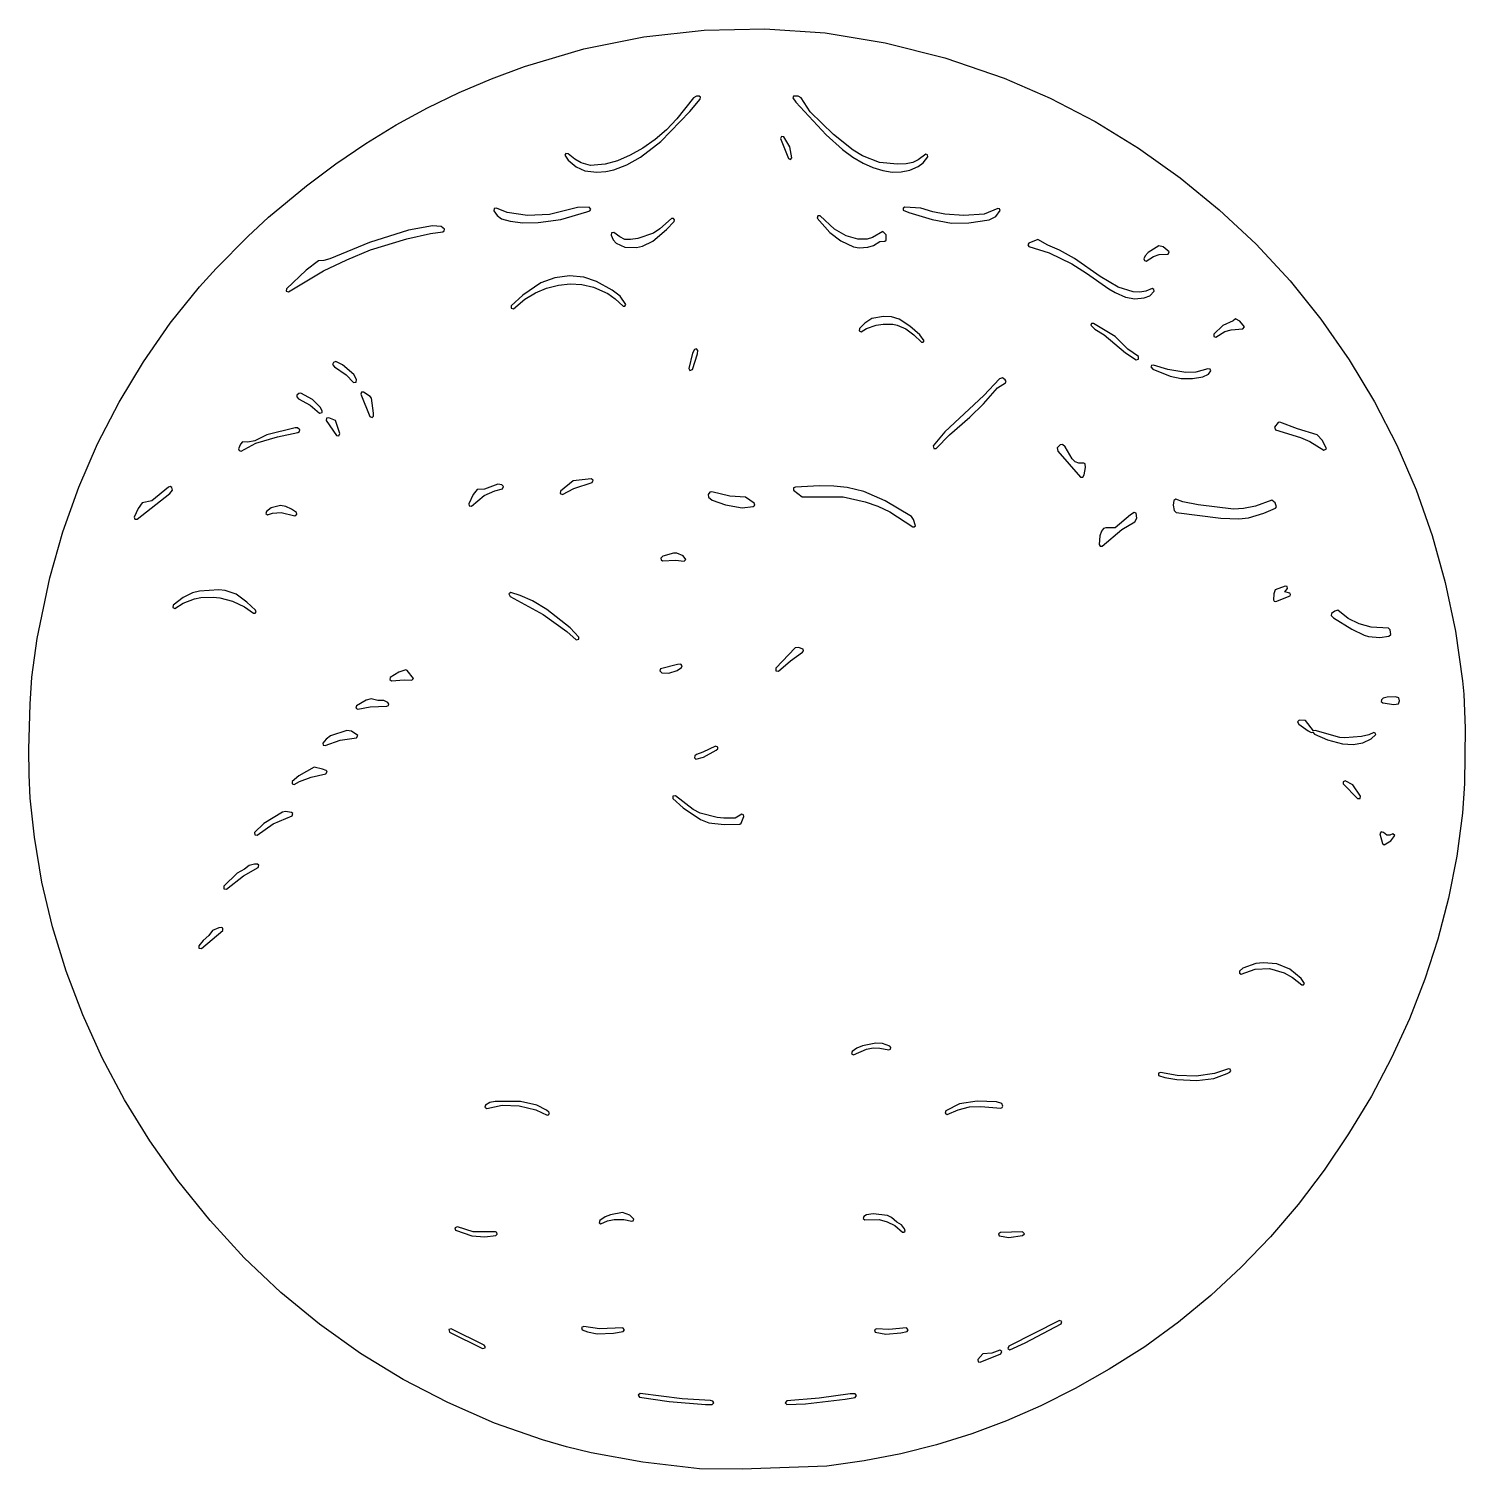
# Model space of a CAD drawing. Header units: metres. Extents: x 3 to 297, y 2 to 297.
import ezdxf

# ---------------------------------------------------------------- set-up
doc = ezdxf.new("R2010")
doc.units = ezdxf.units.M

msp = doc.modelspace()

# ---------------------------------------------------------------- linework, layer by layer
at = {"layer": 'CUT'}
for points in [[(140.3278, 2.0165), (128.6919, 3.3385), (118.1162, 5.3013), (113.0689, 6.5334), (108.093, 7.9469), (98.2821, 11.4026), (88.6958, 15.5786), (79.5377, 20.3478), (70.766, 25.6861), (62.3814, 31.6581), (54.4304, 38.1729), (46.9503, 45.2729), (39.9278, 52.9098), (33.3104, 61.1157), (27.6045, 69.2794), (22.4123, 77.6971), (17.7944, 86.3448), (13.8151, 95.1228), (10.3824, 104.0986), (7.5941, 113.1646), (5.4223, 122.3178), (3.9219, 131.5509), (3.0432, 139.5765), (2.8078, 144.366), (2.7491, 149.625), (3.0127, 158.8829), (3.3952, 164.4113), (4.4504, 172.3253), (7.0361, 184.7511), (9.7361, 194.1978), (13.0131, 203.3558), (16.8671, 212.27), (21.285, 220.8425), (26.2425, 229.0871), (31.7449, 237.0021), (37.7431, 244.4634), (41.1534, 248.1981), (47.6928, 254.7965), (51.9447, 258.7846), (59.702, 265.2197), (65.7008, 269.6968), (71.8774, 273.8733), (78.1392, 277.6772), (84.5218, 281.1773), (91.0171, 284.3371), (97.6372, 287.1617), (104.4194, 289.6564), (116.6219, 293.2557), (128.944, 295.751), (141.2961, 297.1316), (153.7146, 297.3964), (166.0971, 296.5438), (178.4186, 294.5473), (190.6818, 291.4654), (202.8249, 287.2811), (212.2746, 283.1739), (221.5121, 278.3493), (230.4004, 272.892), (238.9071, 266.8482), (246.9538, 260.2938), (254.5438, 253.233), (261.4962, 245.7217), (267.8031, 237.8586), (273.6256, 229.4907), (278.7903, 220.8652), (283.3672, 211.9771), (287.3096, 202.8274), (290.6239, 193.439), (293.3157, 183.8128), (295.4041, 173.8421), (296.8672, 163.6584), (297.1044, 160.9065), (297.3975, 153.9543), (297.2799, 142.5747), (296.8698, 136.5106), (295.6639, 127.6881), (293.9669, 119.086), (291.7966, 110.6662), (289.1273, 102.421), (285.989, 94.3242), (282.3119, 86.3226), (278.1462, 78.4617), (273.4934, 70.7071), (268.4483, 63.2557), (263.1102, 56.2155), (257.4325, 49.567), (251.4637, 43.3642), (245.1866, 37.5262), (238.5551, 32.0967), (231.6624, 27.0511), (224.3966, 22.4323), (217.4033, 18.4529), (210.3621, 14.9316), (203.3214, 11.8507), (196.1709, 9.173), (188.9519, 6.9141), (181.6092, 5.0711), (174.1066, 3.6293), (166.4426, 2.5469), (149.0691, 1.9288), (140.3278, 2.0165)], [(113.3618, 271.758), (112.927, 271.8245), (112.7068, 271.4437), (113.4014, 270.421), (115.0226, 269.0594), (116.816, 268.2674), (119.2845, 268.0133), (121.1289, 268.1307), (122.7466, 268.4516), (125.431, 269.4799), (128.2203, 271.036), (132.3737, 274.2912), (138.3265, 280.4196), (140.4777, 282.9813), (140.5232, 283.3883), (140.2575, 283.6018), (139.7164, 283.5702), (139.0873, 283.2239), (135.7008, 278.8996), (133.5757, 276.6891), (131.216, 274.6857), (128.7115, 272.9384), (126.1188, 271.4633), (123.5228, 270.3397), (120.9781, 269.6185), (117.9869, 269.3855), (116.0238, 269.9372), (114.7723, 270.6259), (113.3618, 271.758)], [(160.5504, 283.6034), (159.5879, 283.5527), (159.4827, 283.2076), (160.1198, 282.3252), (166.3177, 275.6296), (169.6555, 272.6161), (171.7495, 271.0958), (173.8747, 269.8563), (175.8911, 268.9475), (177.9347, 268.3258), (179.8399, 268.0145), (181.7063, 268.0433), (183.4572, 268.3876), (185.1791, 269.1756), (186.2078, 269.913), (187.1932, 271.1482), (187.1313, 271.5753), (186.7502, 271.6945), (185.209, 270.5254), (184.0767, 269.9868), (182.7443, 269.6782), (180.9494, 269.6148), (177.2554, 270.0012), (173.7435, 271.3561), (171.8698, 272.5026), (167.8141, 275.7073), (163.0298, 280.3746), (161.1815, 283.2187), (160.5504, 283.6034)], [(157.6078, 275.2273), (157.1259, 275.331), (156.9273, 274.8799), (158.5655, 270.7646), (159.0252, 270.5749), (159.2999, 270.9528), (158.8921, 273.2088), (157.6078, 275.2273)], [(98.6603, 260.5877), (98.2013, 260.5359), (98.1136, 260.0824), (98.8296, 259.1236), (99.7058, 258.4416), (101.4776, 257.9056), (104.088, 257.6123), (107.2234, 257.6714), (111.8582, 258.2503), (117.1935, 259.8228), (117.8365, 260.0875), (118.0142, 260.4062), (117.6756, 260.8013), (115.2718, 260.7399), (109.5631, 259.3371), (105.0385, 259.1259), (100.867, 259.7432), (98.6603, 260.5877)], [(182.4449, 260.8252), (182.098, 260.6133), (182.128, 260.2079), (183.2973, 259.7082), (188.0727, 258.2814), (192.0014, 257.5533), (195.5804, 257.6127), (199.7417, 258.2118), (201.1022, 258.8753), (201.9721, 260.1297), (201.8375, 260.4346), (201.5165, 260.5242), (198.7117, 259.3902), (194.5736, 259.0972), (190.6254, 259.3931), (188.1969, 259.8392), (185.7266, 260.5992), (182.4449, 260.8252)], [(122.7737, 255.612), (122.2862, 255.5348), (122.2178, 255.0462), (122.5988, 254.1313), (123.2319, 253.4322), (124.9992, 252.6003), (127.3878, 252.5209), (128.6684, 252.8107), (130.7373, 253.8087), (133.5875, 256.2577), (135.104, 257.8984), (135.1904, 258.2246), (134.99, 258.4961), (134.618, 258.4925), (132.1843, 256.3403), (130.8693, 255.4993), (127.6788, 254.3823), (126.1549, 254.1454), (125.022, 254.1804), (123.9661, 254.7015), (122.7737, 255.612)], [(165.1162, 259.0091), (164.5977, 259.0506), (164.4991, 258.5399), (167.0351, 255.6349), (169.3187, 253.8799), (171.92, 252.654), (173.078, 252.4854), (174.8521, 252.6038), (176.0488, 252.9543), (177.3493, 253.7611), (178.3409, 253.8089), (178.6171, 254.0437), (178.6355, 255.1304), (177.9579, 255.8193), (175.8229, 254.581), (174.7082, 254.2334), (172.8414, 254.2664), (170.4454, 254.9165), (168.0558, 256.2767), (165.1162, 259.0091)], [(55.5832, 244.0752), (55.5323, 243.5864), (56.0348, 243.4514), (63.2191, 247.7184), (67.9949, 250.033), (72.8683, 252.0298), (80.3119, 254.2959), (85.1511, 255.4104), (87.6875, 255.7562), (87.9707, 255.9685), (87.9879, 256.3106), (87.363, 256.8303), (85.5787, 256.9873), (80.6525, 256.0868), (72.6473, 253.5454), (64.5241, 250.232), (63.3018, 249.8688), (62.1864, 249.8193), (59.6162, 247.9032), (55.5832, 244.0752)], [(207.8678, 253.4466), (207.6899, 253.089), (207.9199, 252.7624), (212.0504, 251.4117), (216.6873, 249.1812), (219.7459, 247.2998), (224.3015, 244.0681), (225.5869, 243.2815), (227.703, 242.3496), (229.6418, 242.0287), (231.5229, 242.1926), (232.7073, 242.6114), (233.5666, 243.5838), (233.5218, 243.9495), (233.1925, 244.1147), (231.8818, 243.5708), (230.6376, 243.3651), (229.2769, 243.4254), (226.1969, 244.3988), (222.5172, 246.5885), (217.2476, 250.3068), (214.1663, 252.0229), (211.8053, 253.0276), (209.7545, 254.1681), (207.8678, 253.4466)], [(231.4919, 250.2405), (231.588, 249.8508), (231.9771, 249.7523), (233.4746, 250.7218), (234.6506, 251.0789), (236.4531, 251.1925), (236.6816, 251.6606), (235.4456, 252.6745), (234.5831, 252.8617), (232.3548, 251.4801), (231.763, 250.845), (231.4919, 250.2405)], [(101.704, 240.5715), (101.6903, 240.0759), (102.174, 239.9673), (104.522, 241.9152), (106.6658, 243.2189), (108.9775, 244.2016), (111.379, 244.8353), (113.7852, 245.0729), (116.1917, 244.9244), (118.5916, 244.3813), (121.558, 243.0711), (123.0137, 242.0293), (124.644, 240.51), (125.0387, 240.5239), (125.2188, 240.8755), (124.0879, 242.5529), (122.4028, 243.7511), (119.1927, 245.5738), (116.6112, 246.4387), (113.6748, 246.7027), (110.6219, 246.2927), (107.7979, 245.2782), (104.0592, 242.7748), (101.704, 240.5715)], [(173.1541, 235.8916), (173.1079, 235.4662), (173.5172, 235.2586), (174.6186, 235.9175), (176.5515, 236.6352), (177.9813, 236.841), (179.9635, 236.7761), (180.8704, 236.5911), (182.6493, 235.8298), (184.3112, 234.6051), (185.8458, 233.0986), (186.1834, 233.0855), (186.4129, 233.3787), (185.5486, 234.5934), (183.496, 236.4119), (181.2847, 237.8032), (179.7373, 238.2972), (178.0872, 238.4113), (175.6512, 237.9547), (174.2398, 237.0152), (173.1541, 235.8916)], [(221.1721, 236.9775), (220.7343, 236.963), (220.5784, 236.5887), (221.4029, 235.7701), (223.3532, 234.5901), (227.7432, 230.9625), (229.9208, 229.522), (230.4019, 229.639), (230.3536, 230.1609), (228.2244, 231.7032), (225.6159, 234.2862), (221.1721, 236.9775)], [(245.8402, 234.7672), (245.8061, 234.3059), (246.2366, 234.1365), (248.0979, 235.3027), (249.3872, 235.6392), (251.8012, 235.8213), (252.1015, 236.2849), (251.1532, 237.4538), (250.2965, 237.9236), (249.7833, 237.4938), (247.7128, 236.5498), (245.8402, 234.7672)], [(138.1292, 227.7434), (138.3745, 227.2879), (138.8717, 227.5111), (139.9482, 230.694), (139.9842, 231.4186), (139.7299, 231.7193), (139.3128, 231.6154), (138.9276, 230.8941), (138.1292, 227.7434)], [(65.044, 228.5298), (65.4267, 228.035), (67.836, 226.3947), (69.3775, 224.8621), (69.9158, 224.9434), (69.9359, 225.4597), (69.3954, 226.4737), (67.1313, 228.4786), (65.7017, 229.1755), (65.2269, 228.9631), (65.044, 228.5298)], [(233.4432, 228.4075), (233.0824, 228.3605), (232.9187, 228.074), (233.3369, 227.5857), (236.846, 226.1757), (239.1672, 225.6771), (241.4636, 225.6799), (243.5622, 226.0196), (244.7559, 226.5682), (245.2425, 227.2029), (245.0602, 227.561), (244.6229, 227.6295), (242.1237, 226.9874), (240.1119, 226.9021), (236.3888, 227.4885), (233.4432, 228.4075)], [(188.2631, 211.8183), (188.3798, 211.3305), (188.8509, 211.3357), (191.6009, 214.105), (195.8176, 217.7362), (198.5881, 220.4765), (201.469, 223.7386), (203.0906, 224.7743), (203.2036, 225.081), (203.0444, 225.4184), (202.4599, 225.8005), (201.8538, 225.6036), (198.6343, 222.1557), (190.6589, 214.7071), (188.2631, 211.8183)], [(57.7582, 222.2443), (57.7071, 221.8897), (58.0589, 221.4797), (60.4316, 220.2072), (62.3924, 218.5772), (62.9046, 218.6979), (62.9562, 219.0291), (62.5362, 219.773), (60.9743, 221.3543), (58.532, 222.641), (58.1336, 222.5956), (57.7582, 222.2443)], [(71.439, 222.8836), (71.0126, 222.8325), (70.8917, 222.4204), (72.7257, 217.8744), (73.2079, 217.6825), (73.4522, 217.952), (73.4433, 218.5854), (73.0397, 221.6269), (72.7996, 221.9933), (71.439, 222.8836)], [(64.2625, 217.5881), (63.794, 217.5505), (63.7204, 217.0556), (65.8757, 214.0031), (66.3593, 213.9289), (66.5447, 214.3491), (65.6839, 217.0548), (64.2625, 217.5881)], [(258.293, 215.6769), (258.4819, 215.1468), (263.6437, 213.5594), (265.508, 212.7293), (268.4328, 210.9928), (268.9385, 211.2238), (268.1474, 212.9423), (267.0605, 214.141), (262.9707, 215.3348), (259.3972, 216.7385), (259.015, 216.6147), (258.293, 215.6769)], [(45.777, 211.2461), (45.8909, 210.8648), (46.2801, 210.782), (49.3277, 212.4109), (53.7352, 213.6893), (57.9634, 214.5546), (58.3042, 214.7787), (58.3401, 215.1102), (57.8454, 215.5226), (57.3989, 215.5499), (51.5857, 214.1123), (49.1332, 212.8851), (47.6673, 212.6045), (46.5801, 212.6979), (46.1585, 212.221), (45.777, 211.2461)], [(218.5084, 205.4242), (218.945, 205.4399), (219.2443, 205.9361), (219.5136, 207.3816), (219.4617, 208.129), (219.1832, 208.3199), (218.1088, 208.2701), (217.3879, 208.5844), (216.7949, 209.2142), (215.3069, 211.6638), (214.7774, 212.0967), (214.3051, 212.0284), (213.6762, 211.4327), (213.8168, 210.7801), (218.5084, 205.4242)], [(93.0158, 199.9837), (93.1132, 199.5322), (93.5397, 199.4722), (96.1734, 201.6324), (98.3289, 202.6067), (99.949, 202.9989), (100.1307, 203.511), (99.7537, 203.8614), (98.9807, 203.9554), (96.2573, 202.9695), (94.7115, 202.8733), (93.8857, 201.8595), (93.0158, 199.9837)], [(111.8208, 202.5626), (111.7384, 202.052), (112.2005, 201.894), (114.5809, 203.0721), (118.2896, 204.3564), (118.4961, 204.8398), (118.1097, 205.1009), (114.3905, 204.6727), (111.8208, 202.5626)], [(24.366, 197.2269), (24.5188, 196.8184), (24.9548, 196.8069), (31.6552, 202.0856), (32.2102, 202.7713), (32.0637, 203.3276), (31.7619, 203.479), (31.3876, 203.3461), (27.9757, 200.5657), (25.9797, 200.1901), (25.155, 199.0169), (24.366, 197.2269)], [(151.338, 199.386), (151.6467, 199.6757), (151.5734, 200.0649), (149.7323, 201.3239), (146.5285, 201.5035), (142.8599, 202.4346), (142.4562, 202.3309), (142.1064, 201.859), (142.1784, 201.3419), (142.9329, 200.7353), (145.6957, 199.7422), (149.1116, 199.1673), (151.338, 199.386)], [(160.041, 203.3852), (159.6088, 203.2204), (159.6149, 202.7892), (161.3866, 201.401), (169.8162, 201.3621), (174.3294, 200.383), (176.8969, 199.4671), (179.3598, 198.2942), (184.0888, 195.2095), (184.3911, 195.203), (184.6204, 195.451), (184.2452, 196.7545), (183.8311, 197.3729), (178.4454, 200.5521), (174.035, 202.4795), (170.6089, 203.2855), (167.8663, 203.5494), (164.9319, 203.6371), (160.041, 203.3852)], [(51.4816, 198.3721), (51.3965, 197.9487), (51.716, 197.7086), (52.7358, 198.0208), (54.5067, 198.1979), (57.3219, 197.5089), (57.7501, 197.8645), (57.6302, 198.1795), (56.6591, 198.838), (55.451, 199.3981), (54.4015, 199.5905), (52.4751, 199.1003), (51.4816, 198.3721)], [(222.2839, 191.5802), (222.5039, 191.2532), (222.8968, 191.2851), (226.9464, 194.6641), (229.6417, 196.2799), (230.0605, 197.0184), (229.9313, 198.0341), (229.5114, 198.1667), (228.7643, 197.7066), (225.6143, 195.0437), (223.7136, 195.0499), (223.2357, 194.8985), (222.8133, 194.3415), (222.457, 193.3884), (222.2839, 191.5802)], [(238.068, 200.881), (237.6097, 200.6647), (237.5147, 199.7042), (237.6748, 198.559), (238.0888, 198.1452), (247.2664, 196.9956), (250.9692, 196.8506), (252.9211, 197.0543), (256.0964, 198.0274), (258.4806, 199.0446), (258.6846, 199.3502), (258.429, 200.18), (257.7579, 200.7291), (254.401, 199.4532), (251.9066, 198.9835), (249.8595, 198.8626), (242.5952, 199.716), (239.4931, 200.3597), (238.068, 200.881)], [(132.7903, 189.1943), (132.4014, 188.8335), (132.4733, 188.4404), (132.7509, 188.2494), (135.4322, 188.4123), (137.1514, 188.2169), (137.5263, 188.541), (136.9539, 189.3159), (135.6929, 189.8669), (135.0037, 189.8626), (132.7903, 189.1943)], [(32.334, 179.1775), (32.2674, 178.6906), (32.6938, 178.5142), (34.4026, 179.5499), (36.7542, 180.4612), (38.0199, 180.7376), (40.5785, 180.823), (41.9197, 180.6718), (44.5505, 179.9996), (46.9972, 178.8116), (48.8263, 177.4977), (49.1604, 177.517), (49.3616, 177.8262), (49.2441, 178.1395), (47.5068, 179.7754), (45.2515, 181.4531), (43.0616, 182.1871), (41.738, 182.3071), (37.7879, 182.0207), (36.2958, 181.6815), (34.4146, 180.728), (32.334, 179.1775)], [(101.6514, 181.7671), (101.1911, 181.4736), (101.4937, 180.9328), (108.264, 177.2844), (113.1205, 173.7547), (115.0357, 172.0761), (115.5771, 172.1612), (115.5784, 172.6227), (113.7808, 174.4953), (108.9806, 178.2756), (106.0944, 180.0818), (103.5446, 181.1821), (101.6514, 181.7671)], [(258.0493, 180.2763), (258.2105, 179.9875), (258.5354, 179.9263), (261.4731, 181.0625), (261.5804, 181.3759), (261.4387, 181.6363), (260.3955, 181.8717), (260.9478, 182.5605), (260.8673, 182.9802), (260.4862, 183.0857), (258.3996, 182.2823), (258.1107, 181.5025), (258.0493, 180.2763)], [(269.9693, 177.4313), (269.9293, 177.0292), (270.3595, 176.5762), (274.1633, 174.2265), (276.6634, 172.9819), (277.5693, 172.7327), (279.9199, 172.5655), (281.7369, 172.8038), (282.1523, 173.1404), (281.9778, 174.0764), (281.6868, 174.4227), (278.0923, 174.6348), (275.6205, 175.3465), (273.3625, 176.4024), (271.2531, 178.1481), (270.6301, 177.9562), (269.9693, 177.4313)], [(155.9922, 166.2128), (155.9863, 165.6673), (156.5025, 165.6254), (158.9719, 167.7354), (161.4712, 169.5303), (161.6758, 169.7983), (161.6181, 170.1234), (160.629, 170.479), (159.9595, 170.4054), (155.9922, 166.2128)], [(76.9035, 164.3101), (76.7892, 163.8967), (77.1616, 163.6266), (79.7613, 163.862), (81.3306, 163.7601), (81.6877, 164.139), (80.3677, 165.7745), (80.074, 165.9077), (78.6471, 165.4456), (76.9035, 164.3101)], [(132.3545, 166.0776), (132.2229, 165.6667), (132.6122, 165.2916), (134.0296, 165.213), (135.7478, 165.7586), (136.6459, 166.3966), (136.7681, 166.7506), (136.499, 167.0577), (135.8489, 167.0222), (132.3545, 166.0776)], [(69.9725, 158.5138), (69.8622, 158.0556), (70.2349, 157.8223), (72.8012, 158.3231), (76.1958, 158.4444), (76.5026, 158.5641), (76.6217, 158.8804), (76.4186, 159.2038), (75.5893, 159.631), (74.3121, 159.6378), (72.9573, 159.956), (71.9199, 159.651), (69.9725, 158.5138)], [(280.2251, 159.7736), (280.1904, 159.4054), (280.519, 159.1494), (282.765, 158.825), (283.6903, 158.9225), (283.9385, 159.5132), (283.7562, 160.1671), (283.1291, 160.3687), (281.4067, 160.3051), (280.557, 160.0611), (280.2251, 159.7736)], [(263.3297, 155.6025), (262.9959, 155.2454), (263.2621, 154.7567), (265.1987, 153.3961), (265.7989, 153.0775), (266.1515, 153.141), (266.4515, 152.7127), (269.1806, 151.5208), (272.2518, 150.7074), (274.4316, 150.563), (276.3934, 150.9286), (278.1232, 151.7445), (279.0519, 152.6119), (278.9606, 152.9338), (278.6535, 153.0665), (277.6076, 152.5788), (276.1486, 152.2525), (272.7172, 151.9295), (271.6803, 152.022), (266.626, 153.4892), (266.3031, 153.4185), (264.668, 155.5045), (263.3297, 155.6025)], [(63.0746, 150.889), (63.148, 150.4693), (63.5257, 150.3566), (66.6081, 151.4948), (69.9726, 151.985), (70.2387, 152.4426), (68.9384, 153.3087), (68.0198, 153.4565), (64.6403, 152.3318), (63.7142, 151.7134), (63.0746, 150.889)], [(139.3446, 148.2468), (139.2833, 147.8491), (139.6062, 147.6089), (141.1805, 148.0056), (143.7413, 149.4293), (144.0682, 149.7242), (144.0899, 150.0581), (143.5814, 150.2756), (141.0093, 148.9906), (139.6834, 148.5435), (139.3446, 148.2468)], [(56.7955, 143.0038), (56.7556, 142.5346), (57.1965, 142.369), (58.2824, 142.9885), (60.6574, 143.8974), (63.7071, 144.5808), (63.9321, 145.0291), (63.7528, 145.2736), (63.0267, 145.5464), (61.2693, 145.9031), (58.1707, 144.152), (56.7955, 143.0038)], [(272.7986, 143.1), (272.3887, 142.9512), (272.395, 142.4837), (275.331, 139.5136), (275.8192, 139.5156), (275.9229, 139.9927), (274.3716, 142.3339), (272.7986, 143.1)], [(135.3952, 140.0232), (134.877, 139.9749), (134.8448, 139.4844), (136.9964, 137.604), (140.5559, 135.1985), (142.2346, 134.5384), (145.3603, 134.1854), (148.5985, 134.2461), (148.8607, 134.4399), (149.4496, 135.8064), (149.3816, 136.1696), (149.0411, 136.313), (147.636, 135.4972), (145.3342, 135.4639), (143.9427, 135.6166), (140.4835, 136.4668), (139.0203, 137.2237), (135.3952, 140.0232)], [(49.0748, 132.5426), (49.108, 132.0748), (49.5666, 131.9771), (52.8819, 134.2964), (56.7571, 135.93), (56.9108, 136.4275), (56.6577, 136.6411), (55.404, 136.8298), (54.7689, 136.7053), (50.9336, 134.3972), (49.0748, 132.5426)], [(280.6132, 132.5302), (280.1482, 132.6636), (279.908, 132.2703), (280.4056, 130.2551), (280.7815, 130.0172), (282.1165, 130.8361), (282.956, 131.9108), (282.5804, 132.2661), (281.9145, 131.9547), (281.3464, 131.955), (280.6132, 132.5302)], [(42.7728, 121.5087), (42.7846, 121.0074), (43.2803, 120.9321), (46.8093, 123.6264), (49.7917, 125.3329), (49.9138, 125.8497), (49.6732, 126.0343), (49.0436, 126.0595), (47.9369, 125.7639), (47.0239, 124.9841), (45.4665, 124.1922), (42.7728, 121.5087)], [(37.619, 109.289), (37.6494, 108.7935), (38.1733, 108.7513), (42.5171, 112.4081), (42.5523, 112.9277), (42.2567, 113.0773), (41.715, 112.9923), (40.4376, 112.4442), (39.6895, 111.4042), (38.5122, 110.4027), (37.619, 109.289)], [(251.082, 104.0601), (251.0964, 103.6573), (251.4595, 103.4824), (254.3067, 104.5063), (257.2772, 104.618), (260.2616, 103.7171), (261.9524, 102.7656), (263.9051, 101.2562), (264.2405, 101.2829), (264.4303, 101.5607), (263.7409, 102.5811), (261.4205, 104.4788), (258.7601, 105.5615), (255.9459, 105.8146), (254.4566, 105.6359), (251.7545, 104.6787), (251.082, 104.0601)], [(171.6223, 87.5968), (171.5348, 87.1451), (171.9386, 86.9244), (174.5815, 88.0989), (175.9412, 88.3339), (177.3536, 88.306), (179.1964, 87.9594), (179.4928, 88.1153), (179.5664, 88.4059), (179.3461, 88.7022), (177.8489, 89.2561), (176.4742, 89.348), (173.7772, 88.7677), (172.6066, 88.2777), (171.6223, 87.5968)], [(234.905, 83.3344), (234.4746, 83.1491), (234.5074, 82.7132), (235.7899, 82.2612), (238.2449, 81.8584), (242.3819, 81.6846), (245.853, 82.0931), (248.5665, 83.0776), (249.1479, 83.3768), (249.2983, 83.6769), (249.1598, 83.9827), (248.8351, 84.0676), (245.9758, 83.0827), (242.2205, 82.5243), (238.3178, 82.6711), (234.905, 83.3344)], [(96.4519, 76.6091), (96.3082, 76.1696), (96.6852, 75.9018), (99.8162, 76.5853), (103.3381, 76.4698), (106.7813, 75.6137), (109.06, 74.5485), (109.3525, 74.6002), (109.5304, 74.8803), (109.4283, 75.196), (108.9157, 75.5735), (106.9935, 76.582), (103.6162, 77.367), (98.3956, 77.3686), (97.2942, 77.1627), (96.4519, 76.6091)], [(190.8803, 75.4202), (190.7374, 74.9512), (191.1284, 74.7084), (193.3881, 75.641), (195.7402, 76.2588), (198.0421, 76.322), (202.1508, 75.9919), (202.4499, 76.1303), (202.5408, 76.4109), (202.3474, 76.9419), (201.2491, 77.3092), (197.2835, 77.4551), (193.6802, 76.8564), (190.8803, 75.4202)], [(119.8746, 52.9346), (119.7544, 52.4793), (120.1213, 52.2376), (121.473, 52.8506), (122.7957, 53.1738), (124.842, 53.1495), (126.4526, 52.7998), (126.727, 52.9067), (126.848, 53.2127), (126.0418, 54.0372), (124.5456, 54.5723), (122.0981, 54.139), (120.9509, 53.6757), (119.8746, 52.9346)], [(174.0243, 53.7566), (173.9269, 53.3676), (174.224, 53.0984), (177.1915, 53.1204), (178.8321, 52.7006), (180.3686, 51.8911), (181.9426, 50.5553), (182.2717, 50.5361), (182.4979, 50.7759), (182.4092, 51.2418), (181.7787, 52.0356), (180.8254, 52.5786), (179.7281, 53.5694), (178.8963, 53.964), (175.9804, 54.2813), (174.609, 54.1126), (174.0243, 53.7566)], [(90.6568, 51.6211), (90.1492, 51.4219), (90.3037, 50.9278), (93.6321, 49.8032), (96.2838, 49.5773), (98.5633, 49.8584), (98.8408, 50.1488), (98.7676, 50.4748), (98.5071, 50.6218), (93.8812, 50.5955), (90.6568, 51.6211)], [(202.0789, 50.5034), (201.6763, 50.226), (201.829, 49.7932), (203.752, 49.4595), (206.553, 49.8413), (206.9684, 50.2353), (206.6038, 50.6418), (202.0789, 50.5034)], [(89.4028, 30.7416), (88.8799, 30.5723), (89.0455, 30.0482), (95.8487, 26.6868), (96.346, 26.838), (96.3923, 27.1302), (96.1871, 27.3894), (89.4028, 30.7416)], [(116.6136, 31.2113), (116.1384, 31.0019), (116.2923, 30.5061), (117.3315, 30.1077), (119.3417, 29.7099), (122.7081, 29.7997), (124.6844, 30.1759), (124.9447, 30.5207), (124.5807, 30.9331), (119.7955, 30.7274), (116.6136, 31.2113)], [(176.6431, 30.7434), (176.221, 30.4831), (176.3956, 30.019), (178.5566, 29.6534), (181.6169, 29.887), (182.9224, 30.1663), (183.1641, 30.5287), (182.7688, 30.917), (179.1632, 30.552), (176.6431, 30.7434)], [(203.766, 27.1675), (203.5639, 26.6881), (204.0181, 26.4344), (207.1521, 27.8734), (214.5219, 31.7452), (214.687, 32.2408), (214.1753, 32.4427), (203.766, 27.1675)], [(197.4191, 24.4076), (197.4773, 23.9731), (197.9027, 23.8672), (202.1126, 25.5857), (202.3277, 26.0581), (201.9204, 26.331), (200.2734, 25.7487), (198.4825, 25.6074), (197.4191, 24.4076)], [(128.1875, 17.4681), (127.7673, 17.1477), (128.0521, 16.7027), (134.1119, 15.8244), (141.5881, 15.181), (142.9248, 15.2017), (143.2423, 15.551), (143.0925, 15.8936), (142.5839, 16.0189), (136.7444, 16.3724), (128.1875, 17.4681)], [(158.2366, 15.9393), (157.9131, 15.5668), (158.251, 15.1684), (162.0867, 15.3268), (170.2436, 16.2919), (172.2701, 16.6595), (172.5406, 17.0443), (172.2442, 17.4095), (171.2208, 17.3682), (164.898, 16.519), (158.2366, 15.9393)]]:
    msp.add_lwpolyline(points, close=True, dxfattribs=at)

doc.saveas('drawing.dxf')
